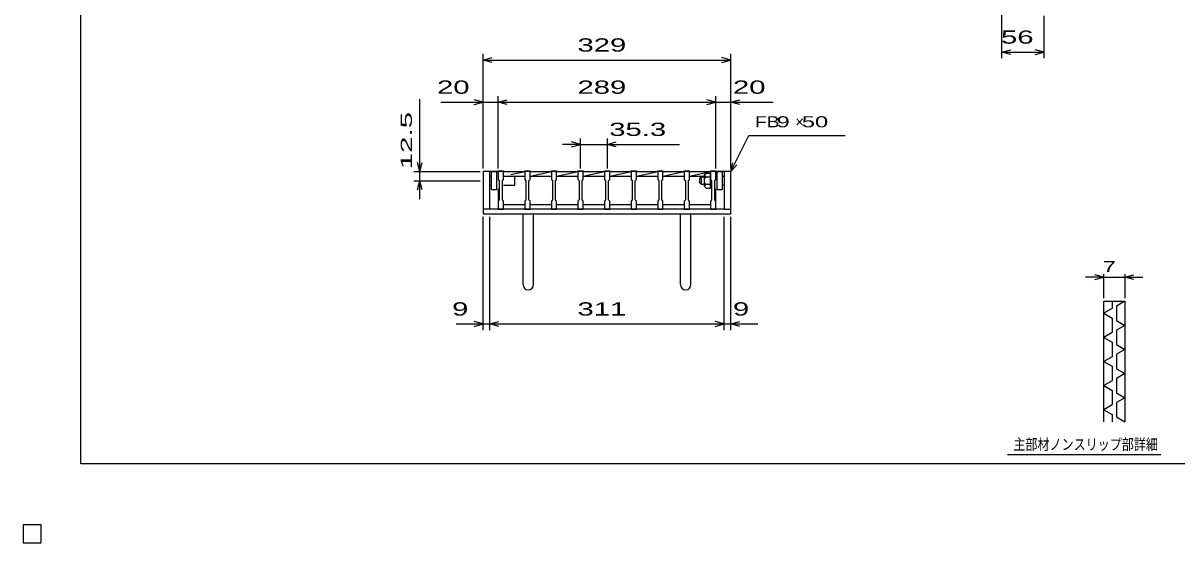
# Model space of a CAD drawing. Units: millimetres, scale not verified. Extents: x -1456 to 1389, y -1026 to 839.
# Drawn here: x -1456 to 76, y -1026 to -336 of the extents above; entities that cross this region are included whole.
import ezdxf
from ezdxf.enums import TextEntityAlignment as Align

# ---------------------------------------------------------------- set-up
doc = ezdxf.new("R2010")
doc.units = ezdxf.units.MM
doc.header["$LTSCALE"] = 8
for name, color, linetype, lineweight in [('0_2', 150, 'Continuous', 25), ('16', 3, 'Continuous', 25), ('19', 6, 'Continuous', 25), ('22', 4, 'Continuous', 25), ('32', 4, 'Continuous', 25)]:
    doc.layers.add(name, color=color, linetype=linetype, lineweight=lineweight)
doc.styles.add('ベクトル', font='')
doc.styles.get('ベクトル').set_extended_font_data('ベクトル')

msp = doc.modelspace()

# ---------------------------------------------------------------- linework, layer by layer
at = {"layer": '0_2'}
for p, q in [((-1379.2, -921.2), (-1379.2, 838.8)), ((1388.8, -921.2), (-1379.2, -921.2))]:
    msp.add_line(p, q, dxfattribs=at)
at = {"layer": '16'}
for p, q in [((-825, -533), (-825, -532.3)), ((-825, -532.3), (-818, -532.3)), ((-825, -533), (-825, -543.5)), ((-818, -533), (-825, -533)), ((-825, -533), (-825, -544)), ((-818, -532.3), (-818, -533)), ((-818, -543.5), (-818, -533)), ((-818, -533), (-789.7, -533)), ((-808, -536.88), (-789.7, -533)), ((-789.7, -533), (-789.7, -532.3)), ((-789.7, -532.3), (-782.7, -532.3)), ((-789.7, -533), (-789.7, -543.5)), ((-782.7, -533), (-789.7, -533)), ((-782.7, -532.3), (-782.7, -533)), ((-782.7, -543.5), (-782.7, -533)), ((-782.7, -533), (-754.4, -533)), ((-782.7, -539), (-754.4, -533)), ((-754.4, -533), (-754.4, -532.3)), ((-754.4, -532.3), (-747.4, -532.3)), ((-754.4, -533), (-754.4, -543.5)), ((-747.4, -533), (-754.4, -533)), ((-747.4, -532.3), (-747.4, -533)), ((-747.4, -543.5), (-747.4, -533)), ((-747.4, -533), (-719.1, -533)), ((-747.4, -539), (-719.1, -533)), ((-719.1, -533), (-719.1, -532.3)), ((-719.1, -532.3), (-712.1, -532.3)), ((-719.1, -533), (-719.1, -543.5)), ((-712.1, -533), (-719.1, -533)), ((-712.1, -532.3), (-712.1, -533)), ((-712.1, -543.5), (-712.1, -533)), ((-712.1, -533), (-683.8, -533)), ((-712.1, -539), (-683.8, -533)), ((-683.8, -533), (-683.8, -532.3)), ((-683.8, -532.3), (-676.8, -532.3)), ((-683.8, -533), (-683.8, -543.5)), ((-676.8, -533), (-683.8, -533)), ((-676.8, -532.3), (-676.8, -533)), ((-676.8, -543.5), (-676.8, -533)), ((-676.8, -533), (-648.5, -533)), ((-676.8, -539), (-648.5, -533)), ((-648.5, -533), (-648.5, -532.3)), ((-648.5, -532.3), (-641.5, -532.3)), ((-648.5, -533), (-648.5, -543.5)), ((-641.5, -533), (-648.5, -533)), ((-641.5, -532.3), (-641.5, -533)), ((-641.5, -543.5), (-641.5, -533)), ((-641.5, -533), (-613.2, -533)), ((-641.5, -539), (-613.2, -533)), ((-613.2, -533), (-613.2, -532.3)), ((-613.2, -532.3), (-606.2, -532.3)), ((-613.2, -533), (-613.2, -543.5)), ((-606.2, -533), (-613.2, -533)), ((-606.2, -532.3), (-606.2, -533)), ((-606.2, -543.5), (-606.2, -533)), ((-606.2, -533), (-577.9, -533)), ((-606.2, -539), (-577.9, -533)), ((-577.9, -533), (-577.9, -532.3)), ((-577.9, -532.3), (-570.9, -532.3)), ((-577.9, -533), (-577.9, -543.5)), ((-570.9, -533), (-577.9, -533)), ((-570.9, -532.3), (-570.9, -533)), ((-570.9, -543.5), (-570.9, -533)), ((-570.9, -533), (-543, -533)), ((-570.9, -539), (-543, -533.085)), ((-543, -533), (-543, -532.3)), ((-543, -532.3), (-536, -532.3)), ((-543, -533), (-543, -543.5)), ((-536, -533), (-543, -533)), ((-536, -532.3), (-536, -533)), ((-536, -543.5), (-536, -533)), ((-536, -544), (-536, -533)), ((-825, -543.5), (-823.5, -545.5)), ((-823.5, -545.5), (-823.5, -570.5)), ((-819.5, -545.5), (-818, -543.5)), ((-819.5, -570.5), (-819.5, -545.5)), ((-803, -539), (-789.7, -539)), ((-789.7, -543.5), (-788.2, -545.5)), ((-788.2, -545.5), (-788.2, -570.5)), ((-784.2, -545.5), (-782.7, -543.5)), ((-784.2, -570.5), (-784.2, -545.5)), ((-782.7, -539), (-754.4, -539)), ((-754.4, -543.5), (-752.9, -545.5)), ((-752.9, -545.5), (-752.9, -570.5)), ((-748.9, -545.5), (-747.4, -543.5)), ((-748.9, -570.5), (-748.9, -545.5)), ((-747.4, -539), (-719.1, -539)), ((-719.1, -543.5), (-717.6, -545.5)), ((-717.6, -545.5), (-717.6, -570.5)), ((-713.6, -545.5), (-712.1, -543.5)), ((-713.6, -570.5), (-713.6, -545.5)), ((-712.1, -539), (-683.8, -539)), ((-683.8, -543.5), (-682.3, -545.5)), ((-682.3, -545.5), (-682.3, -570.5)), ((-678.3, -545.5), (-676.8, -543.5)), ((-678.3, -570.5), (-678.3, -545.5)), ((-676.8, -539), (-648.5, -539)), ((-648.5, -543.5), (-647, -545.5)), ((-647, -545.5), (-647, -570.5)), ((-643, -545.5), (-641.5, -543.5)), ((-643, -570.5), (-643, -545.5)), ((-641.5, -539), (-613.2, -539)), ((-613.2, -543.5), (-611.7, -545.5)), ((-611.7, -545.5), (-611.7, -570.5)), ((-607.7, -545.5), (-606.2, -543.5)), ((-607.7, -570.5), (-607.7, -545.5)), ((-606.2, -539), (-577.9, -539)), ((-577.9, -543.5), (-576.4, -545.5)), ((-576.4, -545.5), (-576.4, -570.5)), ((-572.4, -545.5), (-570.9, -543.5)), ((-572.4, -570.5), (-572.4, -545.5)), ((-570.9, -539), (-552, -539)), ((-543, -543.5), (-541.5, -545.5)), ((-541.5, -545.5), (-541.5, -570.5)), ((-537.5, -545.5), (-536, -543.5)), ((-537.5, -570.5), (-537.5, -545.5)), ((-825, -556), (-825, -577)), ((-536, -577), (-536, -556)), ((-823.5, -570.5), (-825, -572.5)), ((-825, -572.5), (-825, -583)), ((-818, -572.5), (-819.5, -570.5)), ((-818, -583), (-818, -572.5)), ((-818, -577), (-789.7, -577)), ((-788.2, -570.5), (-789.7, -572.5)), ((-789.7, -572.5), (-789.7, -583)), ((-782.7, -572.5), (-784.2, -570.5)), ((-782.7, -583), (-782.7, -572.5)), ((-782.7, -577), (-754.4, -577)), ((-752.9, -570.5), (-754.4, -572.5)), ((-754.4, -572.5), (-754.4, -583)), ((-747.4, -572.5), (-748.9, -570.5)), ((-747.4, -583), (-747.4, -572.5)), ((-747.4, -577), (-719.1, -577)), ((-717.6, -570.5), (-719.1, -572.5)), ((-719.1, -572.5), (-719.1, -583)), ((-712.1, -572.5), (-713.6, -570.5)), ((-712.1, -583), (-712.1, -572.5)), ((-712.1, -577), (-683.8, -577)), ((-682.3, -570.5), (-683.8, -572.5)), ((-683.8, -572.5), (-683.8, -583)), ((-676.8, -572.5), (-678.3, -570.5)), ((-676.8, -583), (-676.8, -572.5)), ((-676.8, -577), (-648.5, -577)), ((-647, -570.5), (-648.5, -572.5)), ((-648.5, -572.5), (-648.5, -583)), ((-641.5, -572.5), (-643, -570.5)), ((-641.5, -583), (-641.5, -572.5)), ((-641.5, -577), (-613.2, -577)), ((-611.7, -570.5), (-613.2, -572.5)), ((-613.2, -572.5), (-613.2, -583)), ((-606.2, -572.5), (-607.7, -570.5)), ((-606.2, -583), (-606.2, -572.5)), ((-606.2, -577), (-577.9, -577)), ((-576.4, -570.5), (-577.9, -572.5)), ((-577.9, -572.5), (-577.9, -583)), ((-570.9, -572.5), (-572.4, -570.5)), ((-570.9, -583), (-570.9, -572.5)), ((-570.9, -577), (-543, -577)), ((-541.5, -570.5), (-543, -572.5)), ((-543, -572.5), (-543, -583)), ((-536, -572.5), (-537.5, -570.5)), ((-536, -583), (-536, -572.5)), ((-825, -583), (-818, -583)), ((-789.7, -583), (-782.7, -583)), ((-754.4, -583), (-747.4, -583)), ((-719.1, -583), (-712.1, -583)), ((-683.8, -583), (-676.8, -583)), ((-648.5, -583), (-641.5, -583)), ((-613.2, -583), (-606.2, -583)), ((-577.9, -583), (-570.9, -583)), ((-543, -583), (-536, -583)), ((-1432, -1002), (-1456, -1002)), ((-1456, -1002), (-1456, -1026)), ((-1432, -1002), (-1456, -1002)), ((-1456, -1002), (-1456, -1026)), ((-1432, -1002), (-1456, -1002)), ((-1456, -1002), (-1456, -1026)), ((-1432, -1002), (-1456, -1002)), ((-1456, -1002), (-1456, -1026)), ((-1432, -1002), (-1456, -1002)), ((-1456, -1002), (-1456, -1026)), ((-1432, -1026), (-1432, -1002)), ((-1432, -1026), (-1432, -1002)), ((-1432, -1026), (-1432, -1002)), ((-1432, -1026), (-1432, -1002)), ((-1432, -1026), (-1432, -1002)), ((-1456, -1026), (-1432, -1026)), ((-1456, -1026), (-1432, -1026)), ((-1456, -1026), (-1432, -1026)), ((-1456, -1026), (-1432, -1026)), ((-1456, -1026), (-1432, -1026))]:
    msp.add_line(p, q, dxfattribs=at)
at = {"layer": '19'}
for p, q in [((-825, -533), (-845, -533)), ((-845, -533), (-845, -589)), ((-836, -583), (-836, -533)), ((-834, -533), (-827, -533)), ((-834, -557), (-834, -533)), ((-827, -557), (-827, -533)), ((-551, -537), (-549, -535)), ((-549, -535), (-543, -535)), ((-543, -555), (-543, -535)), ((-516, -533), (-536, -533)), ((-534, -533), (-527, -533)), ((-534, -557), (-534, -533)), ((-527, -557), (-527, -533)), ((-525, -533), (-525, -583)), ((-516, -589), (-516, -533)), ((-836, -539), (-834, -539)), ((-836, -551), (-834, -551)), ((-818, -539), (-803, -539)), ((-818, -551), (-803, -551)), ((-803, -551), (-803, -539)), ((-557, -542), (-555, -540)), ((-557, -548), (-557, -542)), ((-557, -548), (-555, -550)), ((-555, -540), (-551, -540)), ((-555, -550), (-555, -540)), ((-555, -550), (-551, -550)), ((-551, -553), (-551, -537)), ((-551, -538), (-549, -540)), ((-551, -542), (-549, -540)), ((-551, -548), (-549, -550)), ((-551, -552), (-549, -550)), ((-549, -540), (-543, -540)), ((-549, -550), (-543, -550)), ((-527, -539), (-525, -539)), ((-527, -551), (-525, -551)), ((-834, -557), (-827, -557)), ((-551, -553), (-549, -555)), ((-549, -555), (-543, -555)), ((-534, -557), (-527, -557)), ((-836, -583), (-845, -583)), ((-845, -589), (-516, -589)), ((-525, -583), (-836, -583)), ((-792, -683), (-792, -589)), ((-778, -683), (-778, -589)), ((-583, -683), (-583, -589)), ((-569, -683), (-569, -589)), ((-525, -583), (-516, -583))]:
    msp.add_line(p, q, dxfattribs=at)
for centre in [(-785, -683), (-576, -683)]:
    msp.add_arc(centre, 7, 180, 0, dxfattribs=at)
at = {"layer": '22'}
for p, q in [((-156, -382.5), (-156, -198.5)), ((-100, -382.5), (-100, -326.5)), ((-845, -529), (-845, -377)), ((-845, -385), (-833, -381.8)), ((-516, -385), (-528, -381.8)), ((-516, -529), (-516, -377)), ((-156, -374.5), (-144, -371.3)), ((-144, -377.7), (-156, -374.5)), ((-156, -374.5), (-100, -374.5)), ((-100, -374.5), (-112, -371.3)), ((-112, -377.7), (-100, -374.5)), ((-833, -388.2), (-845, -385)), ((-845, -385), (-516, -385)), ((-528, -388.2), (-516, -385)), ((-929, -533), (-929, -437)), ((-901, -441), (-845, -441)), ((-845, -441), (-857, -437.8)), ((-857, -444.2), (-845, -441)), ((-845, -529), (-845, -433)), ((-845, -441), (-825, -441)), ((-825, -529), (-825, -433)), ((-825, -441), (-813, -437.8)), ((-813, -444.2), (-825, -441)), ((-825, -441), (-536, -441)), ((-536, -441), (-548, -437.8)), ((-548, -444.2), (-536, -441)), ((-536, -529), (-536, -433)), ((-536, -441), (-516, -441)), ((-516, -529), (-516, -433)), ((-516, -441), (-504, -437.8)), ((-504, -444.2), (-516, -441)), ((-516, -441), (-460, -441)), ((-715.6, -529), (-715.6, -489)), ((-680.3, -489), (-680.3, -529)), ((-516, -533), (-492, -485)), ((-492, -485), (-364, -485)), ((-715.6, -497), (-739.6, -497)), ((-715.6, -497), (-727.6, -493.8)), ((-727.6, -500.2), (-715.6, -497)), ((-715.6, -497), (-680.3, -497)), ((-680.3, -497), (-668.3, -493.8)), ((-668.3, -500.2), (-680.3, -497)), ((-680.3, -497), (-584.3, -497)), ((-929, -533), (-932.2, -521)), ((-929, -533), (-925.8, -521)), ((-937, -533), (-849, -533)), ((-929, -545.5), (-929, -533)), ((-516, -533), (-513.6, -521.32)), ((-516, -533), (-508, -524.2)), ((-937, -545.5), (-849, -545.5)), ((-932.2, -557.5), (-929, -545.5)), ((-925.8, -557.5), (-929, -545.5)), ((-929, -569.5), (-929, -545.5)), ((-845, -743.4), (-845, -593)), ((-836, -743.4), (-836, -593)), ((-525, -743.4), (-525, -593)), ((-516, -743.4), (-516, -593)), ((-881, -735.4), (-845, -735.4)), ((-845, -735.4), (-857, -732.2)), ((-857, -738.6), (-845, -735.4)), ((-845, -735.4), (-836, -735.4)), ((-836, -735.4), (-824, -732.2)), ((-824, -738.6), (-836, -735.4)), ((-836, -735.4), (-525, -735.4)), ((-525, -735.4), (-537, -732.2)), ((-537, -738.6), (-525, -735.4)), ((-525, -735.4), (-516, -735.4)), ((-516, -735.4), (-504, -732.2)), ((-504, -738.6), (-516, -735.4)), ((-516, -735.4), (-480, -735.4))]:
    msp.add_line(p, q, dxfattribs=at)
at = {"layer": '22', "color": 2}
for p, q in [((-1432, -1002), (-1456, -1002)), ((-1456, -1002), (-1456, -1026)), ((-1432, -1002), (-1456, -1002)), ((-1456, -1002), (-1456, -1026)), ((-1432, -1002), (-1456, -1002)), ((-1456, -1002), (-1456, -1026)), ((-1432, -1026), (-1432, -1002)), ((-1432, -1026), (-1432, -1002)), ((-1432, -1026), (-1432, -1002)), ((-1456, -1026), (-1432, -1026)), ((-1456, -1026), (-1432, -1026)), ((-1456, -1026), (-1432, -1026))]:
    msp.add_line(p, q, dxfattribs=at)
at = {"layer": '32'}
for p, q in [((-20.8, -673.2), (-44.8, -673.2)), ((-20.8, -673.2), (-32.8, -670)), ((-32.8, -676.4), (-20.8, -673.2)), ((-20.8, -701.2), (-20.8, -669.2)), ((-20.8, -673.2), (7.2, -673.2)), ((7.2, -669.2), (7.2, -701.2)), ((7.2, -673.2), (19.2, -670)), ((19.2, -676.4), (7.2, -673.2)), ((7.2, -673.2), (31.2, -673.2)), ((-20.8, -705.2), (7.2, -705.2)), ((-20.8, -865.2), (-20.8, -705.2)), ((-9.6, -714.8), (-20.8, -721.2)), ((-9.6, -705.2), (-9.6, -714.8)), ((7.2, -705.2), (-4, -711.6)), ((-4, -711.6), (-4, -730.8)), ((7.2, -705.2), (7.2, -865.2)), ((-20.8, -721.2), (-9.6, -727.6)), ((-9.6, -727.6), (-9.6, -746.8)), ((-4, -730.8), (7.2, -737.2)), ((-9.6, -746.8), (-20.8, -753.2)), ((7.2, -737.2), (-4, -743.6)), ((-4, -743.6), (-4, -762.8)), ((-20.8, -753.2), (-9.6, -759.6)), ((-9.6, -759.6), (-9.6, -778.8)), ((-4, -762.8), (7.2, -769.2)), ((-9.6, -778.8), (-20.8, -785.2)), ((7.2, -769.2), (-4, -775.6)), ((-4, -775.6), (-4, -794.8)), ((-20.8, -785.2), (-9.6, -791.6)), ((-9.6, -791.6), (-9.6, -810.8)), ((-4, -794.8), (7.2, -801.2)), ((-9.6, -810.8), (-20.8, -817.2)), ((7.2, -801.2), (-4, -807.6)), ((-4, -807.6), (-4, -826.8)), ((-20.8, -817.2), (-9.6, -823.6)), ((-9.6, -823.6), (-9.6, -842.8)), ((-4, -826.8), (7.2, -833.2)), ((-9.6, -842.8), (-20.8, -849.2)), ((7.2, -833.2), (-4, -839.6)), ((-4, -839.6), (-4, -858.8)), ((-20.8, -849.2), (-9.6, -855.6)), ((-9.6, -855.6), (-9.6, -865.2)), ((-4, -858.8), (7.2, -865.2)), ((55.2, -909.2), (-148.8, -909.2))]:
    msp.add_line(p, q, dxfattribs=at)

# ---------------------------------------------------------------- texts
at = {"layer": '22', "color": 2, "style": 'ベクトル'}
for s, height, width, p in [(' 56 ', 17.6, 1.65, (-168, -354.5)), (' 329 ', 17.6, 1.65, (-730.5, -365)), (' 20 ', 17.6, 1.65, (-917, -421)), (' 289 ', 17.6, 1.65, (-730.5, -421)), (' 20 ', 17.6, 1.65, (-524, -421)), ('FB', 14.66, 1.3, (-484, -467)), (' 9 ', 14.66, 1.6, (-464, -467)), (' 50 ', 14.66, 1.6, (-430.4, -467)), (' 35.3 ', 17.6, 1.65, (-688.3, -477)), (' 9 ', 17.6, 1.65, (-897, -715.4)), (' 311 ', 17.6, 1.65, (-730.5, -715.4)), (' 9 ', 17.6, 1.65, (-524, -715.4))]:
    msp.add_text(s, height=height, dxfattribs=dict(at, width=width)).set_placement(p, align=Align.MIDDLE_LEFT)
at = {"layer": '22', "color": 2, "style": 'ベクトル', "width": 2}
msp.add_text(' 12.5 ', height=14.66, rotation=90, dxfattribs=at).set_placement((-947, -541), align=Align.MIDDLE_LEFT)
at = {"layer": '22', "color": 2, "style": 'ベクトル'}
msp.add_text('×', height=14.66, dxfattribs=at).set_placement((-430.4, -467), align=Align.MIDDLE_LEFT)
at = {"layer": '32', "color": 2, "style": 'ベクトル'}
for s, width, p in [(' 7 ', 1.6, (-30.8, -659.2)), ('主部材ノンスリップ部詳細', 0.8, (-140.8, -895.2))]:
    msp.add_text(s, height=14.66, dxfattribs=dict(at, width=width)).set_placement(p, align=Align.MIDDLE_LEFT)

doc.saveas('drawing.dxf')
